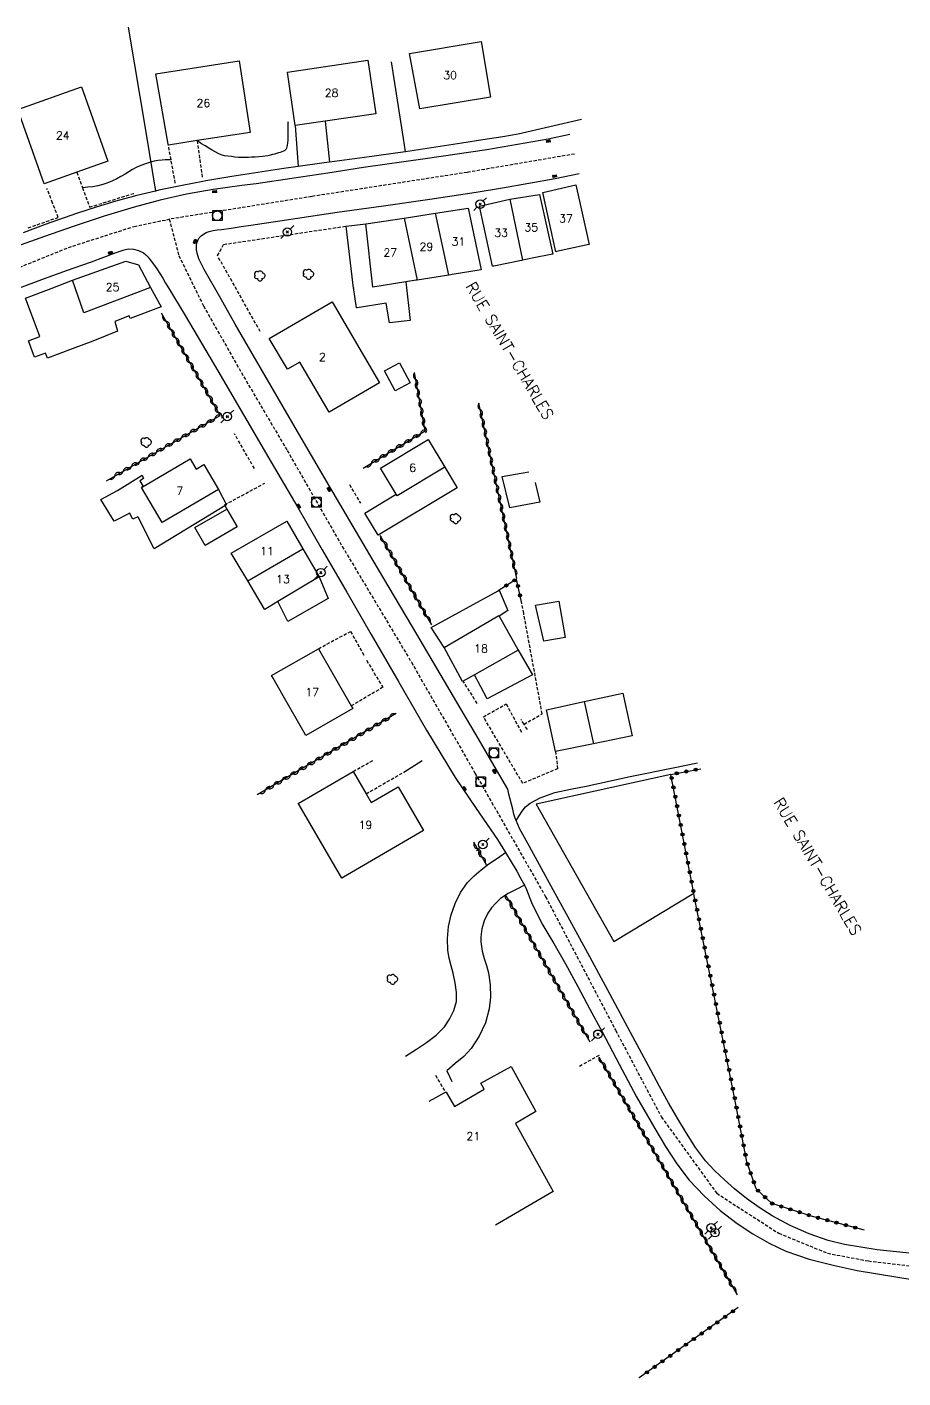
# Model space of a CAD drawing. Header units: millimetres. Extents: x 134000 to 134763, y 129004 to 130000.
# Drawn here: x 134270.7 to 134407.6, y 129359.9 to 129571 of the extents above; entities that cross this region are included whole.
import ezdxf
from ezdxf.enums import TextEntityAlignment as Align

# ---------------------------------------------------------------- set-up
doc = ezdxf.new("R2010")
doc.units = ezdxf.units.MM
doc.linetypes.add('DASHED', pattern=[0.75, 0.5, -0.25])
doc.layers.get('0').update_dxf_attribs({"linetype": 'CONTINUOUS'})
for name, color, linetype in [('W0001', 6, 'DASHED'), ('W0008', 7, 'CONTINUOUS'), ('W0014', 7, 'CONTINUOUS'), ('W0017', 7, 'CONTINUOUS'), ('W0101', 7, 'CONTINUOUS'), ('W0104', 1, 'CONTINUOUS'), ('W0112', 1, 'DASHED'), ('W0211', 2, 'CONTINUOUS'), ('W0300', 7, 'CONTINUOUS'), ('W0310', 3, 'CONTINUOUS'), ('W0323', 7, 'CONTINUOUS'), ('W0330', 7, 'CONTINUOUS'), ('W0401', 7, 'CONTINUOUS'), ('W0420', 7, 'CONTINUOUS'), ('W0473', 7, 'CONTINUOUS'), ('W0989', 7, 'CONTINUOUS'), ('W0991', 7, 'CONTINUOUS'), ('W1102', 7, 'CONTINUOUS')]:
    doc.layers.add(name, color=color, linetype=linetype)
doc.styles.get("Standard").update_dxf_attribs({"font": 'romans.shx', "width": 0.85})

# ---------------------------------------------------------------- blocks, each defined once
blk = doc.blocks.new('T401')
for p, q in [((-0.3, 0.3), (0, 0.3)), ((-0.3, -0.25), (-0.3, 0.3)), ((-0.3, 0.15), (0, 0.15)), ((-0.3, 0), (0, 0)), ((0, 0.3), (0, -0.25)), ((-0.3, -0.15), (0, -0.15)), ((-0.3, -0.25), (-0.3, -0.3)), ((-0.3, -0.3), (0, -0.3)), ((0, -0.3), (0, -0.25))]:
    blk.add_line(p, q)
blk = doc.blocks.new('T473')
for p, q in [((-0.166667, 0.166667), (0.166667, -0.166667)), ((-0.166667, -0.166667), (0.166667, 0.166667)), ((0.500001, 0.500001), (1.000002, 1.000002)), ((-1.000002, -1.000002), (-0.500001, -0.500001))]:
    blk.add_line(p, q)
blk.add_ellipse((0, 0), major_axis=(0.471405, 0.471405), ratio=1, start_param=5.4977871438, end_param=11.780972451)
blk = doc.blocks.new('T300')
for p, q in [((-0.8, 0.51), (-0.86, 0.34)), ((-0.86, 0.34), (-0.86, 0.17)), ((-0.86, 0.17), (-0.74, 0.06)), ((-0.69, 0.63), (-0.8, 0.51)), ((-0.8, -0.06), (-0.74, 0.06)), ((-0.74, 0.06), (-0.69, 0.11)), ((-0.57, 0.69), (-0.69, 0.63)), ((-0.46, 0.69), (-0.57, 0.69)), ((-0.29, 0.63), (-0.46, 0.69)), ((-0.29, 0.63), (-0.17, 0.74)), ((-0.23, 0.57), (-0.29, 0.63)), ((-0.17, 0.74), (-0.06, 0.8)), ((-0.06, 0.8), (0.06, 0.8)), ((0.06, 0.8), (0.23, 0.74)), ((0.23, 0.74), (0.34, 0.63)), ((0.34, 0.63), (0.4, 0.51)), ((0.46, 0.46), (0.34, 0.46)), ((0.4, 0.51), (0.4, 0.46)), ((0.57, 0.4), (0.46, 0.46)), ((0.57, 0.4), (0.69, 0.29)), ((0.69, 0.29), (0.74, 0.17)), ((0.74, 0.06), (0.69, -0.17)), ((0.74, 0.17), (0.74, 0.06)), ((-0.8, -0.17), (-0.8, -0.06)), ((-0.8, -0.23), (-0.8, -0.17)), ((-0.74, -0.34), (-0.8, -0.23)), ((-0.69, -0.4), (-0.74, -0.34)), ((-0.51, -0.46), (-0.69, -0.4)), ((-0.4, -0.46), (-0.51, -0.46)), ((-0.4, -0.46), (-0.34, -0.46)), ((-0.34, -0.46), (-0.34, -0.4)), ((-0.34, -0.51), (-0.34, -0.46)), ((-0.29, -0.63), (-0.34, -0.51)), ((-0.17, -0.74), (-0.29, -0.63)), ((-0.06, -0.8), (-0.17, -0.74)), ((0.06, -0.8), (-0.06, -0.8)), ((0.17, -0.74), (0.06, -0.8)), ((0.23, -0.69), (0.17, -0.74)), ((0.29, -0.46), (0.23, -0.46)), ((0.29, -0.63), (0.23, -0.69)), ((0.46, -0.4), (0.29, -0.46)), ((0.34, -0.51), (0.29, -0.63)), ((0.34, -0.51), (0.34, -0.46)), ((0.57, -0.34), (0.46, -0.4)), ((0.63, -0.29), (0.57, -0.34)), ((0.69, -0.17), (0.63, -0.29))]:
    blk.add_line(p, q)
blk = doc.blocks.new('T420')
for p, q in [((0.75, 0.75), (-0.75, 0.75)), ((-0.75, 0.75), (-0.75, -0.75)), ((0.75, 0.75), (0.75, -0.75)), ((0.75, -0.75), (-0.75, -0.75))]:
    blk.add_line(p, q)
blk.add_ellipse((0, 0), major_axis=(-0.53, 0.53), ratio=1, start_param=3.926991, end_param=10.210176)
blk = doc.blocks.new('t323o')
at = {"color": 0, "linetype": 'Continuous'}
for radius in [0.25, 0.15]:
    blk.add_circle((0, 0), radius, dxfattribs=at)
blk = doc.blocks.new('t310o')
at = {"color": 0, "linetype": 'Continuous'}
for centre, start, end in [((-0.5, 0.38), 216.8699, 323.1304), ((0.5, -0.37), 36.8699, 143.1303)]:
    blk.add_arc(centre, 0.625, start, end, dxfattribs=at)

msp = doc.modelspace()

# ---------------------------------------------------------------- linework, layer by layer
at = {"layer": 'W0001'}
for points in [[(134356.25, 129551.17), (134339.46, 129548.3), (134315.2, 129544.53), (134292.93, 129540.98)], [(134172.33, 129496.59), (134185.49, 129502.07), (134210.22, 129512.02), (134230.24, 129519.46), (134246.8, 129525.51), (134263.98, 129531.22), (134277.17, 129536.56), (134287.43, 129539.86), (134292.93, 129540.98)], [(134292.93, 129540.98), (134294.43, 129535.29), (134298.27, 129527.44), (134304.57, 129516.36), (134311.35, 129504.85), (134319.95, 129489.86), (134330.76, 129471.76), (134340.69, 129454.43), (134351.72, 129435.13), (134362.65, 129414.27), (134369.82, 129400.7), (134378.45, 129388.78), (134388.15, 129382.54), (134395.77, 129379.42), (134402.15, 129378.21), (134436.61, 129374.18), (134481.57, 129370.45), (134488.02, 129370.11)]]:
    msp.add_lwpolyline(points, dxfattribs=at)
at = {"layer": 'W0008'}
for points in [[(134349.21, 129442.99), (134348.44, 129444.39), (134347.66, 129445.8), (134347.13, 129447.02), (134347.02, 129447.26), (134346.78, 129448.02), (134346.58, 129448.8), (134346.39, 129449.58), (134346.19, 129450.37), (134346, 129451.16), (134345.81, 129451.95)], [(134423.15, 129377.9), (134403.54, 129379.93), (134400.97, 129380.37), (134398.39, 129380.8), (134395.87, 129381.41), (134392.87, 129382.45), (134389.94, 129383.75), (134387.14, 129385.26), (134385.1, 129386.56), (134383.12, 129387.98), (134381.23, 129389.49), (134379.65, 129390.88), (134378.13, 129392.33), (134376.71, 129393.87), (134375.13, 129395.95), (134373.71, 129398.16), (134372.36, 129400.4), (134370.9, 129402.91), (134369.52, 129405.47), (134368.14, 129408.02), (134364.97, 129413.93), (134361.79, 129419.83), (134358.61, 129425.72), (134355.49, 129431.48), (134352.35, 129437.23), (134349.21, 129442.99)], [(134360.56, 129414.03), (134363.23, 129408.95), (134365.91, 129403.86), (134368.78, 129398.9), (134370.47, 129396.12), (134372.22, 129393.39), (134374.17, 129390.83), (134376.48, 129388.38), (134379, 129386.11), (134381.67, 129384.06), (134384.1, 129382.45), (134386.64, 129380.99), (134389.26, 129379.74), (134392.88, 129378.47), (134396.64, 129377.54), (134400.42, 129376.71), (134412.45, 129374.72), (134424.65, 129373.67), (134436.86, 129372.67), (134445.78, 129371.8), (134457.1, 129370.7), (134477.36, 129368.88), (134487.9, 129367.73)]]:
    msp.add_lwpolyline(points, dxfattribs=at)
at = {"layer": 'W0014'}
for points in [[(134357.34, 129556.58), (134347.46, 129554.27), (134345.05, 129553.88), (134341.92, 129553.37), (134338.61, 129552.84), (134329.86, 129551.5), (134329.76, 129551.49), (134323.44, 129550.61), (134317.96, 129549.89), (134317.13, 129549.77), (134313.05, 129549.2), (134310.82, 129548.89), (134306.75, 129548.29), (134302.68, 129547.67), (134298.62, 129546.97), (134298.2, 129546.89), (134294.96, 129546.27), (134291.31, 129545.51), (134290.77, 129545.38), (134287.68, 129544.63), (134287.51, 129544.59), (134284.59, 129543.78), (134281.52, 129542.85), (134278.46, 129541.87), (134273.52, 129540.15), (134270.1, 129538.87)], [(134355.52, 129554.24), (134352.11, 129553.5), (134342.53, 129551.83), (134332.9, 129550.44), (134323.27, 129549.06), (134317.69, 129548.19), (134312.1, 129547.33), (134306.51, 129546.52), (134304.28, 129546.24), (134302.04, 129545.96), (134299.81, 129545.65), (134295.65, 129544.88), (134291.52, 129543.95), (134287.43, 129542.89), (134282.74, 129541.48), (134278.09, 129539.9), (134273.46, 129538.29), (134266.27, 129535.72)], [(134305.68, 129540.04), (134310.18, 129540.72), (134314.68, 129541.4), (134319.18, 129542.07), (134326.41, 129543.1), (134333.64, 129544.12), (134340.85, 129545.21), (134344.99, 129545.88), (134349.12, 129546.59), (134353.24, 129547.34), (134356.98, 129548.11)], [(134345.81, 129451.95), (134343.34, 129456.18), (134340.87, 129460.42), (134338.4, 129464.65), (134331.62, 129476.16), (134324.81, 129487.65), (134318.03, 129499.16), (134313.89, 129506.21), (134309.77, 129513.27), (134305.68, 129520.35), (134303.24, 129524.61), (134300.82, 129528.88), (134298.39, 129533.15), (134297.97, 129533.97), (134297.55, 129534.8), (134297.28, 129535.66), (134297.2, 129536.21), (134297.17, 129536.77), (134297.25, 129537.29), (134297.4, 129537.68), (134297.62, 129538.05), (134297.89, 129538.37), (134298.27, 129538.66), (134298.72, 129538.89), (134299.18, 129539.07), (134299.8, 129539.22), (134300.44, 129539.3), (134301.09, 129539.38), (134302.62, 129539.61), (134304.15, 129539.83), (134305.68, 129540.04)], [(134266.02, 129528.97), (134273.01, 129531.54), (134276.89, 129532.95), (134280.77, 129534.35), (134284.64, 129535.76), (134285.26, 129535.98), (134285.87, 129536.21), (134286.49, 129536.34), (134287.32, 129536.31), (134288.15, 129536.11), (134288.89, 129535.75), (134289.28, 129535.43), (134289.63, 129535.04), (134289.96, 129534.65), (134290.49, 129533.95), (134290.97, 129533.22), (134291.44, 129532.49), (134291.91, 129531.75), (134292.36, 129531.01), (134292.82, 129530.27)], [(134292.82, 129530.27), (134295.39, 129525.94), (134297.95, 129521.61), (134300.51, 129517.28), (134304.69, 129510.17), (134308.85, 129503.04), (134313.01, 129495.92), (134316.84, 129489.32), (134320.66, 129482.71), (134324.49, 129476.12), (134328.8, 129468.63), (134333.11, 129461.16), (134337.58, 129453.77), (134340.85, 129448.91), (134344.19, 129444.09), (134345.46, 129442.01), (134347.24, 129439.1), (134347.76, 129438.15), (134348.27, 129437.2), (134348.41, 129436.92), (134348.74, 129436.23), (134349.01, 129435.57), (134349.27, 129434.89), (134349.53, 129434.22), (134351.14, 129430.96), (134352.99, 129427.81), (134354.84, 129424.66), (134356.75, 129421.12), (134358.65, 129417.57), (134360.56, 129414.03)]]:
    msp.add_lwpolyline(points, dxfattribs=at)
at = {"layer": 'W0017'}
for points in [[(134317.28, 129556.31), (134317.96, 129549.89)], [(134312.62, 129555.63), (134313.05, 129549.2)], [(134329.57, 129454.6), (134332.45, 129456.43)], [(134347.13, 129447.02), (134347.59, 129447.77), (134348.05, 129448.51), (134348.59, 129449.17), (134349.29, 129449.72), (134350.07, 129450.18), (134350.87, 129450.6), (134353.16, 129451.43), (134355.59, 129451.91), (134358.04, 129452.38), (134364.95, 129453.92), (134371.9, 129455.33), (134375.44, 129456.03)], [(134329.82, 129410.2), (134331.54, 129411.3), (134333.11, 129412.36), (134334.64, 129413.48), (134335.92, 129414.8), (134336.72, 129416.01), (134337.38, 129417.35), (134337.78, 129418.73), (134337.81, 129420.18), (134337.57, 129421.68), (134337.27, 129423.17), (134336.99, 129424.35), (134336.67, 129425.52), (134336.45, 129426.7), (134336.38, 129428.57), (134336.55, 129430.47), (134336.95, 129432.29), (134337.59, 129434.07), (134338.45, 129435.77), (134339.53, 129437.32), (134340.54, 129438.39), (134341.68, 129439.35), (134342.87, 129440.26), (134343.72, 129440.86), (134344.59, 129441.43), (134345.46, 129442.01)], [(134348.41, 129436.92), (134347.13, 129436.27), (134345.85, 129435.62), (134344.7, 129434.83), (134343.95, 129434.13), (134343.27, 129433.37), (134342.7, 129432.54), (134342.14, 129431.38), (134341.77, 129430.12), (134341.6, 129428.84), (134341.61, 129428.1), (134341.69, 129427.36), (134341.81, 129426.63), (134342.11, 129425.49), (134342.49, 129424.37), (134342.8, 129423.23), (134343.05, 129421.35), (134343.11, 129419.44), (134342.92, 129417.59), (134342.31, 129415.42), (134341.34, 129413.33), (134340.1, 129411.43), (134338.94, 129410.18), (134337.62, 129409.04), (134336.3, 129407.9)], [(134336.3, 129407.9), (134337.08, 129406.27)]]:
    msp.add_lwpolyline(points, dxfattribs=at)
at = {"layer": 'W0101'}
for points in [[(134332.08, 129558.21), (134330.45, 129566.89), (134341.65, 129568.76), (134343.1, 129560.05)], [(134303.86, 129565.71), (134305.59, 129554.55), (134297.28, 129553.26), (134292.79, 129552.57), (134292.77, 129552.69), (134290.84, 129563.69)], [(134312.62, 129555.63), (134311.39, 129563.98), (134323.96, 129565.83), (134325.19, 129557.47), (134317.28, 129556.31)], [(134279.23, 129561.65), (134283.35, 129550.03), (134278.5, 129548.32), (134273.37, 129546.5), (134269.25, 129558.11)], [(134325.92, 129502.07), (134333.36, 129506.56), (134335.98, 129502.23), (134328.54, 129497.74), (134328.37, 129498.01)], [(134288.58, 129499.06), (134296.18, 129503.53), (134297.11, 129501.95), (134298.34, 129502.68), (134300.64, 129498.76), (134291.82, 129493.57)], [(134316.24, 129473.88), (134321.36, 129464.93), (134321.59, 129464.52), (134314.27, 129460.34), (134314.02, 129460.78), (134310.75, 129466.49), (134309.16, 129469.27), (134308.92, 129469.69)], [(134321.66, 129454.69), (134323.69, 129451.2), (134324.47, 129449.85), (134328.68, 129452.3), (134332.67, 129445.45), (134320.16, 129438.16), (134319.89, 129438.01), (134313.2, 129449.5), (134313.08, 129449.69)]]:
    msp.add_lwpolyline(points, close=True, dxfattribs=at)
for points in [[(134356.47, 129546.34), (134358.52, 129537.03), (134358.03, 129536.93), (134353.45, 129535.92), (134353.33, 129535.89), (134351.29, 129545.17)], [(134351.29, 129545.17), (134356.47, 129546.34)], [(134341.38, 129543), (134346.14, 129544.1)], [(134346.14, 129544.1), (134350.77, 129544.85)], [(134350.77, 129544.85), (134352.84, 129535.52), (134350.65, 129535.08), (134348.13, 129534.58)], [(134329.61, 129541.16), (134334.54, 129541.93)], [(134334.54, 129541.93), (134339.62, 129542.72), (134339.61, 129542.72)], [(134339.61, 129542.72), (134341.65, 129533.07), (134337.13, 129532.35), (134336.59, 129532.26)], [(134348.13, 129534.58), (134347.94, 129534.54), (134343.63, 129533.67), (134343.45, 129533.63), (134341.38, 129543)], [(134323.66, 129540.27), (134329.61, 129541.16)], [(134331.64, 129531.44), (134331.48, 129531.45), (134329.87, 129531.19), (134324.74, 129530.37), (134323.66, 129540.27)], [(134277.83, 129531.44), (134286.17, 129534.42), (134288.13, 129533.85), (134290.01, 129530.29)], [(134290.01, 129530.29), (134279.59, 129526.33), (134277.83, 129531.44)], [(134336.59, 129532.26), (134331.64, 129531.44)], [(134308.56, 129522.35), (134318.37, 129528.07), (134325.75, 129515.41), (134317.89, 129510.83), (134313.33, 129518.66), (134311.41, 129517.54)], [(134311.41, 129517.54), (134308.56, 129522.35)], [(134305.18, 129484.47), (134303.38, 129487.48), (134302.58, 129488.82), (134311.3, 129493.82)], [(134311.3, 129493.82), (134313.8, 129489.47)], [(134313.8, 129489.47), (134316.33, 129485.08)], [(134316.33, 129485.08), (134309.91, 129481.25), (134307.84, 129480.01), (134307.81, 129480.07), (134305.18, 129484.47)], [(134335.9, 129474.06), (134344.41, 129479.05), (134344.47, 129478.95), (134347.39, 129473.73), (134347.44, 129473.63), (134340.62, 129469.81), (134338.74, 129468.76)], [(134338.74, 129468.76), (134335.9, 129474.06)], [(134342.11, 129405.03), (134341.58, 129405.98), (134346.32, 129408.59), (134350.21, 129401.54), (134347.03, 129399.68), (134352.9, 129389.04), (134343.92, 129383.79)], [(134333.53, 129403.16), (134336.08, 129404.56), (134336.17, 129404.61), (134337.5, 129402.34), (134342.11, 129405.03)]]:
    msp.add_lwpolyline(points, dxfattribs=at)
at = {"layer": 'W0104'}
for points in [[(134329.87, 129531.19), (134330.57, 129525.14), (134327.32, 129524.77), (134326.83, 129527.85), (134322.27, 129527.13), (134322.19, 129527.12), (134321.69, 129530.32), (134321.71, 129530.19), (134320.59, 129539.91), (134323.66, 129540.27)], [(134290.01, 129530.29), (134291.68, 129527.27), (134286.84, 129525.45), (134286.68, 129525.87), (134284.44, 129525.02), (134284.87, 129523.48), (134280.97, 129521.94), (134280.97, 129521.94), (134277.78, 129520.74), (134273.9, 129519.28), (134273.6, 129520.06), (134271.88, 129519.41), (134270.92, 129521.97), (134272.72, 129522.65), (134270.45, 129528.66), (134274.48, 129530.18), (134277.83, 129531.44)], [(134335.98, 129502.23), (134337.9, 129499.03), (134325.55, 129491.62), (134323.48, 129495.07), (134328.37, 129498.01)], [(134344.94, 129500.76), (134349.09, 129501.52)], [(134300.64, 129498.76), (134301.86, 129496.38), (134290.57, 129489.46), (134288.05, 129494.41), (134288.01, 129494.49), (134287.25, 129494.1), (134286.73, 129495.13), (134286.77, 129495.04), (134284.32, 129493.79), (134282.22, 129497.21), (134284.87, 129498.57), (134284.85, 129498.61), (134288.69, 129500.97), (134288.93, 129500.49), (134288.33, 129500.12), (134288.87, 129499.23), (134288.58, 129499.06)], [(134350.07, 129499.83), (134350.83, 129496.77), (134346.14, 129495.91), (134344.94, 129500.76)], [(134316.33, 129485.08), (134317.76, 129481.73), (134311.45, 129478.13), (134309.91, 129481.25)], [(134335.9, 129474.06), (134333.85, 129477.2), (134344.33, 129482.94), (134344.45, 129483.01), (134345.83, 129479.84), (134344.47, 129478.95)], [(134347.39, 129473.73), (134349.66, 129469.78), (134342.6, 129466.05), (134340.62, 129469.81)], [(134357.77, 129465.61), (134359.18, 129459.02)]]:
    msp.add_lwpolyline(points, dxfattribs=at)
for points in [[(134326.53, 129517.31), (134328.88, 129518.56), (134330.55, 129515.44), (134328.2, 129514.18)], [(134303.53, 129492.9), (134298.54, 129490.01), (134296.93, 129492.79), (134301.92, 129495.68)], [(134351.42, 129475.04), (134350.15, 129480.68), (134353.8, 129481.3), (134354.77, 129475.62)], [(134353.28, 129457.84), (134351.87, 129464.33), (134357.77, 129465.61), (134363.78, 129466.92), (134365.24, 129460.24), (134359.18, 129459.02)]]:
    msp.add_lwpolyline(points, close=True, dxfattribs=at)
at = {"layer": 'W0112'}
for points in [[(134293.87, 129546.63), (134293.21, 129550.28), (134292.77, 129552.69)], [(134297.28, 129553.26), (134298.09, 129547.46)], [(134278.5, 129548.32), (134279.38, 129545.9), (134280.48, 129542.87), (134287.39, 129545.02)], [(134270.89, 129539.64), (134275.6, 129541.27), (134274.7, 129543.5), (134273.83, 129545.8)], [(134307.15, 129523.43), (134300.47, 129535.29), (134301.43, 129537.04), (134320.59, 129539.91)], [(134306.23, 129502.04), (134303.13, 129507.43)], [(134301.92, 129495.68), (134301.58, 129496.36), (134307.84, 129499.73)], [(134321.08, 129499.51), (134322.8, 129496.6)], [(134348.35, 129462.09), (134351.19, 129463.7), (134348.3, 129479.42), (134347.99, 129480.96)], [(134316.24, 129473.88), (134321.25, 129476.58), (134323.37, 129472.81)], [(134323.75, 129472.07), (134326.29, 129467.85), (134321.36, 129464.93)], [(134341.02, 129465.32), (134338.87, 129468.79)], [(134353.28, 129457.84), (134353.6, 129455.13), (134348.15, 129452.83), (134342.01, 129463.23), (134345.56, 129465.24), (134347.98, 129460.77)], [(134348.87, 129461.27), (134348.35, 129462.09), (134347.87, 129462.84)], [(134321.66, 129454.69), (134324.76, 129456.42)], [(134323.69, 129451.2), (134329.57, 129454.6)], [(134360.07, 129410.34), (134356.84, 129408.52)], [(134334.53, 129407.22), (134336.08, 129404.56)]]:
    msp.add_lwpolyline(points, dxfattribs=at)
at = {"layer": 'W0211'}
for points in [[(134311.5, 129556.2), (134311.48, 129556.05), (134311.47, 129555.9), (134311.45, 129555.75), (134311.45, 129555.4), (134311.46, 129555.05), (134311.47, 129554.7), (134311.48, 129554.37), (134311.48, 129554.05), (134311.48, 129553.73), (134311.46, 129553.32), (134311.42, 129552.91), (134311.35, 129552.51), (134311.3, 129552.29), (134311.25, 129552.08), (134311.15, 129551.89), (134310.98, 129551.74), (134310.76, 129551.63), (134310.54, 129551.53), (134310.26, 129551.43), (134309.98, 129551.34), (134309.69, 129551.26), (134309.38, 129551.17), (134309.07, 129551.09), (134308.75, 129551.01), (134308.34, 129550.91), (134307.92, 129550.83), (134307.51, 129550.76), (134306.94, 129550.71), (134306.36, 129550.68), (134305.79, 129550.67), (134305.29, 129550.65), (134304.79, 129550.63), (134304.28, 129550.63), (134303.74, 129550.65), (134303.2, 129550.7), (134302.66, 129550.76), (134302.1, 129550.82), (134301.55, 129550.9), (134301.02, 129551.04), (134300.55, 129551.24), (134300.1, 129551.5), (134299.65, 129551.77), (134299.09, 129552.1), (134298.54, 129552.43), (134297.99, 129552.78), (134297.75, 129552.94), (134297.51, 129553.1), (134297.28, 129553.26)], [(134293.21, 129550.28), (134292.75, 129550.27), (134292.29, 129550.25), (134291.83, 129550.22), (134291.21, 129550.14), (134290.59, 129550.03), (134289.98, 129549.89), (134289.23, 129549.65), (134288.5, 129549.37), (134287.78, 129549.04), (134287.19, 129548.73), (134286.6, 129548.38), (134286.02, 129548.04), (134285.37, 129547.67), (134284.72, 129547.31), (134284.05, 129546.98), (134283.31, 129546.67), (134282.56, 129546.4), (134281.79, 129546.18), (134280.99, 129546.05), (134280.19, 129545.98), (134279.38, 129545.9)]]:
    msp.add_lwpolyline(points, dxfattribs=at)
at = {"layer": 'W0310'}
for points in [[(134283.12, 129500.13), (134300.9, 129510.31), (134291.73, 129526.29)], [(134323.22, 129502.07), (134332.93, 129507.92), (134331.23, 129517.01)], [(134347.21, 129484.84), (134341.3, 129512.26)], [(134333.94, 129477.59), (134325.9, 129491.57)], [(134328.38, 129463.76), (134306.66, 129451.03)], [(134342.54, 129439.99), (134340.49, 129443.63)], [(134345.5, 129435.32), (134358.63, 129412.43)], [(134381.7, 129372.9), (134367.49, 129397.37), (134360.15, 129409.95)]]:
    msp.add_lwpolyline(points, dxfattribs=at)
at = {"layer": 'W0323'}
for points in [[(134347.99, 129480.96), (134347.18, 129484.76), (134344.33, 129482.94)], [(134401.53, 129383.04), (134393.44, 129385.18), (134387.07, 129387.19), (134384.62, 129389.47), (134383.15, 129393.68), (134381.25, 129403.77), (134374.95, 129435.28), (134374.87, 129435.7), (134371.3, 129454.23), (134375.96, 129455.13)], [(134381.83, 129370.94), (134366.32, 129359.93), (134366.31, 129359.93)]]:
    msp.add_lwpolyline(points, dxfattribs=at)
at = {"layer": 'W0330'}
for points in [[(134286.52, 129571.01), (134289.25, 129554.58), (134290.77, 129545.38)], [(134329.86, 129551.5), (134329.52, 129553.59), (134327.66, 129565.55)], [(134371.3, 129454.23), (134350.24, 129449.58), (134362.39, 129428.13), (134374.87, 129435.7)]]:
    msp.add_lwpolyline(points, dxfattribs=at)
at = {"layer": 'W1102'}
for points in [[(134346.14, 129544.1), (134348.13, 129534.58)], [(134336.59, 129532.26), (134334.54, 129541.93)], [(134329.61, 129541.16), (134331.64, 129531.44)], [(134305.18, 129484.47), (134313.8, 129489.47)]]:
    msp.add_lwpolyline(points, dxfattribs=at)

# ---------------------------------------------------------------- block references
at = {"layer": 'W0300', "rotation": 359.9999899820874}
for p in [(134314.72, 129532.37), (134307.11, 129532.11), (134289.37, 129506.1), (134337.69, 129494.18), (134327.84, 129422.2)]:
    msp.add_blockref('T300', p, dxfattribs=at)
at = {"layer": 'W0310'}
for p, rotation in [((134292.43, 129525.06), 119.8656085629293), ((134293.18, 129523.76), 119.8656085629293), ((134293.93, 129522.46), 119.8656085629293), ((134294.67, 129521.16), 119.8656085629293), ((134295.42, 129519.86), 119.8656085629293), ((134296.17, 129518.56), 119.8656085629293), ((134296.91, 129517.26), 119.8656085629293), ((134297.66, 129515.96), 119.8656085629293), ((134331.43, 129515.95), 100.5865445882319), ((134298.41, 129514.66), 119.8656085629293), ((134299.15, 129513.36), 119.8656085629293), ((134331.7, 129514.47), 100.5865445882319), ((134299.9, 129512.06), 119.8656085629293), ((134331.98, 129513), 100.5865445882319), ((134332.25, 129511.53), 100.5865445882319), ((134341.52, 129511.24), 102.1599487243217), ((134300.05, 129509.82), 29.78234515741689), ((134300.65, 129510.75), 119.8656085629293), ((134332.53, 129510.05), 100.5865445882319), ((134341.84, 129509.77), 102.1599487243217), ((134296.14, 129507.58), 29.78234515741689), ((134297.44, 129508.33), 29.78234515741689), ((134298.75, 129509.07), 29.78234515741689), ((134332.21, 129507.49), 31.10940582127171), ((134332.8, 129508.58), 100.5865445882319), ((134342.16, 129508.3), 102.1599487243217), ((134342.47, 129506.84), 102.1599487243217), ((134292.24, 129505.35), 29.78234515741689), ((134293.54, 129506.09), 29.78234515741689), ((134294.84, 129506.84), 29.78234515741689), ((134328.36, 129505.17), 31.10940582127171), ((134329.64, 129505.94), 31.10940582127171), ((134330.93, 129506.72), 31.10940582127171), ((134342.79, 129505.37), 102.1599487243217), ((134288.33, 129503.11), 29.78234515741689), ((134289.63, 129503.86), 29.78234515741689), ((134290.93, 129504.6), 29.78234515741689), ((134324.51, 129502.84), 31.10940582127171), ((134325.79, 129503.62), 31.10940582127171), ((134327.07, 129504.39), 31.10940582127171), ((134343.1, 129503.9), 102.1599487243217), ((134284.42, 129500.88), 29.78234515741689), ((134285.73, 129501.62), 29.78234515741689), ((134287.03, 129502.37), 29.78234515741689), ((134343.42, 129502.44), 102.1599487243217), ((134343.74, 129500.97), 102.1599487243217), ((134344.05, 129499.51), 102.1599487243217), ((134344.37, 129498.04), 102.1599487243217), ((134344.68, 129496.57), 102.1599487243217), ((134345, 129495.11), 102.1599487243217), ((134345.32, 129493.64), 102.1599487243217), ((134345.63, 129492.17), 102.1599487243217), ((134326.46, 129490.6), 119.9140677612966), ((134345.95, 129490.71), 102.1599487243217), ((134327.21, 129489.3), 119.9140677612966), ((134327.96, 129488), 119.9140677612966), ((134346.26, 129489.24), 102.1599487243217), ((134346.58, 129487.77), 102.1599487243217), ((134328.7, 129486.7), 119.9140677612966), ((134346.9, 129486.31), 102.1599487243217), ((134329.45, 129485.39), 119.9140677612966), ((134330.2, 129484.09), 119.9140677612966), ((134330.95, 129482.79), 119.9140677612966), ((134331.7, 129481.49), 119.9140677612966), ((134332.44, 129480.19), 119.9140677612966), ((134333.19, 129478.89), 119.9140677612966), ((134327.37, 129463.17), 210.3853105341938), ((134323.48, 129460.89), 210.3853105341938), ((134324.78, 129461.65), 210.3853105341938), ((134326.07, 129462.41), 210.3853105341938), ((134319.6, 129458.61), 210.3853105341938), ((134320.9, 129459.37), 210.3853105341938), ((134322.19, 129460.13), 210.3853105341938), ((134315.72, 129456.34), 210.3853105341938), ((134317.01, 129457.1), 210.3853105341938), ((134318.31, 129457.86), 210.3853105341938), ((134313.13, 129454.82), 210.3853105341938), ((134314.43, 129455.58), 210.3853105341938), ((134309.25, 129452.54), 210.3853105341938), ((134310.55, 129453.3), 210.3853105341938), ((134311.84, 129454.06), 210.3853105341938), ((134307.96, 129451.79), 210.3853105341938), ((134341.07, 129442.6), 119.3771910456085), ((134341.8, 129441.3), 119.3771910456085), ((134345.94, 129434.54), 299.848834005354), ((134346.69, 129433.24), 299.848834005354), ((134347.43, 129431.94), 299.848834005354), ((134348.18, 129430.64), 299.848834005354), ((134348.93, 129429.34), 299.848834005354), ((134349.67, 129428.04), 299.848834005354), ((134350.42, 129426.74), 299.848834005354), ((134351.17, 129425.44), 299.848834005354), ((134351.91, 129424.14), 299.848834005354), ((134352.66, 129422.84), 299.848834005354), ((134353.41, 129421.53), 299.848834005354), ((134354.15, 129420.23), 299.848834005354), ((134354.9, 129418.93), 299.848834005354), ((134355.65, 129417.63), 299.848834005354), ((134356.39, 129416.33), 299.848834005354), ((134357.14, 129415.03), 299.848834005354), ((134357.89, 129413.73), 299.848834005354), ((134360.58, 129409.21), 120.2581359572705), ((134361.34, 129407.91), 120.2581359572705), ((134362.09, 129406.62), 120.2581359572705), ((134362.85, 129405.32), 120.2581359572705), ((134363.6, 129404.02), 120.2581359572705), ((134364.36, 129402.73), 120.2581359572705), ((134365.12, 129401.43), 120.2581359572705), ((134365.87, 129400.14), 120.2581359572705), ((134366.63, 129398.84), 120.2581359572705), ((134367.38, 129397.55), 120.2581359572705), ((134368.14, 129396.25), 120.1427413282253), ((134368.89, 129394.95), 120.1427413282253), ((134369.64, 129393.65), 120.1427413282253), ((134370.4, 129392.36), 120.1427413282253), ((134371.15, 129391.06), 120.1427413282253), ((134371.9, 129389.76), 120.1427413282253), ((134372.66, 129388.47), 120.1427413282253), ((134373.41, 129387.17), 120.1427413282253), ((134374.16, 129385.87), 120.1427413282253), ((134374.92, 129384.57), 120.1427413282253), ((134375.67, 129383.28), 120.1427413282253), ((134376.42, 129381.98), 120.1427413282253), ((134377.18, 129380.68), 120.1427413282253), ((134377.93, 129379.39), 120.1427413282253), ((134378.68, 129378.09), 120.1427413282253), ((134379.44, 129376.79), 120.1427413282253), ((134380.19, 129375.49), 120.1427413282253), ((134380.94, 129374.2), 120.1427413282253)]:
    msp.add_blockref('t310o', p, dxfattribs=dict(at, rotation=rotation))
at = {"layer": 'W0323'}
for p, rotation in [((134346.86, 129484.55), 212.4919789315452), ((134345.59, 129483.75), 212.4919789315452), ((134347.41, 129483.67), 102.0752169459769), ((134347.73, 129482.2), 102.0752169459769), ((134373.7, 129454.69), 10.88681658463124), ((134375.17, 129454.98), 10.88681658463124), ((134371.41, 129453.68), 100.9038733716727), ((134372.23, 129454.41), 10.88681658463124), ((134371.69, 129452.21), 100.9038733716727), ((134371.98, 129450.74), 100.9038733716727), ((134372.26, 129449.27), 100.9038733716727), ((134372.54, 129447.79), 100.9038733716727), ((134372.83, 129446.32), 100.9038733716727), ((134373.11, 129444.85), 100.9038733716727), ((134373.4, 129443.37), 100.9038733716727), ((134373.68, 129441.9), 100.9038733716727), ((134373.96, 129440.43), 100.9038733716727), ((134374.25, 129438.95), 100.9038733716727), ((134374.53, 129437.48), 100.9038733716727), ((134374.81, 129436.01), 100.9038733716727), ((134375.1, 129434.54), 101.3036366958047), ((134375.4, 129433.07), 101.3036366958047), ((134375.69, 129431.6), 101.3036366958047), ((134375.98, 129430.12), 101.3036366958047), ((134376.28, 129428.65), 101.3036366958047), ((134376.57, 129427.18), 101.3036366958047), ((134376.87, 129425.71), 101.3036366958047), ((134377.16, 129424.24), 101.3036366958047), ((134377.45, 129422.77), 101.3036366958047), ((134377.75, 129421.3), 101.3036366958047), ((134378.04, 129419.83), 101.3036366958047), ((134378.34, 129418.36), 101.3036366958047), ((134378.63, 129416.89), 101.3036366958047), ((134378.93, 129415.42), 101.3036366958047), ((134379.22, 129413.94), 101.3036366958047), ((134379.51, 129412.47), 101.3036366958047), ((134379.81, 129411), 101.3036366958047), ((134380.1, 129409.53), 101.3036366958047), ((134380.4, 129408.06), 101.3036366958047), ((134380.69, 129406.59), 101.3036366958047), ((134380.98, 129405.12), 101.3036366958047), ((134381.28, 129403.65), 100.6422817733905), ((134381.55, 129402.17), 100.6422817733905), ((134381.83, 129400.7), 100.6422817733905), ((134382.11, 129399.23), 100.6422817733905), ((134382.38, 129397.75), 100.6422817733905), ((134382.66, 129396.28), 100.6422817733905), ((134382.94, 129394.8), 100.6422817733905), ((134383.27, 129393.34), 109.2543313242793), ((134383.76, 129391.93), 109.2543313242793), ((134384.26, 129390.51), 109.2543313242793), ((134384.91, 129389.2), 137.0627275477703), ((134386.01, 129388.18), 137.0627275477703), ((134387.12, 129387.18), 162.462384845893), ((134388.55, 129386.72), 162.462384845893), ((134389.98, 129386.27), 162.462384845893), ((134391.41, 129385.82), 162.462384845893), ((134392.84, 129385.37), 162.462384845893), ((134394.28, 129384.96), 165.1818877575393), ((134395.73, 129384.57), 165.1818877575393), ((134397.18, 129384.19), 165.1818877575393), ((134398.63, 129383.8), 165.1818877575393), ((134400.08, 129383.42), 165.1818877575393), ((134380.99, 129370.35), 215.3731559056403), ((134378.54, 129368.61), 215.3731559056403), ((134379.77, 129369.48), 215.3731559056403), ((134374.87, 129366.01), 215.3731559056403), ((134376.1, 129366.87), 215.3731559056403), ((134377.32, 129367.74), 215.3731559056403), ((134372.43, 129364.27), 215.3731559056403), ((134373.65, 129365.14), 215.3731559056403), ((134369.98, 129362.53), 215.3731559056403), ((134371.21, 129363.4), 215.3731559056403), ((134367.54, 129360.8), 215.3731559056403), ((134368.76, 129361.66), 215.3731559056403)]:
    msp.add_blockref('t323o', p, dxfattribs=dict(at, rotation=rotation))
at = {"layer": 'W0401'}
for p, rotation in [((134352.15, 129553.33), 101.6453625685997), ((134353.13, 129547.57), 280.4247581313614), ((134300.01, 129545.44), 98.14087446773614), ((134297.08, 129537.47), 338.1730581675246), ((134283.79, 129535.62), 289.8585061299563), ((134317.99, 129498.86), 30.52017119391239), ((134313.04, 129496.04), 210.2394281072245), ((134343.85, 129454.8), 30.2362538904933), ((134338.89, 129451.91), 213.9014886722402)]:
    msp.add_blockref('T401', p, dxfattribs=dict(at, rotation=rotation))
at = {"layer": 'W0420', "rotation": 359.9999899820874}
for p in [(134300.42, 129541.55), (134315.9, 129496.75), (134341.58, 129453.07)]:
    msp.add_blockref('T420', p, dxfattribs=at)
at = {"layer": 'W0420'}
msp.add_blockref('T420', (134343.64, 129457.57), dxfattribs=at)
at = {"layer": 'W0473'}
msp.add_blockref('T473', (134341.49, 129543.35), dxfattribs=at)
at = {"layer": 'W0473', "rotation": 359.9999899820874}
for p in [(134311.38, 129538.98), (134302, 129510.17), (134316.62, 129485.76), (134341.91, 129443.27), (134359.9, 129413.63), (134377.58, 129383.39), (134378.19, 129382.63)]:
    msp.add_blockref('T473', p, dxfattribs=at)

# ---------------------------------------------------------------- texts
at = {"layer": 'W0989'}
for p in [(134339.16, 129530.5), (134387.25, 129449.92)]:
    msp.add_text('RUE SAINT-CHARLES', height=1.75, rotation=300.6063, dxfattribs=at).set_placement(p)
at = {"layer": 'W0991'}
for s, p in [('30', (134336.81, 129563.49)), ('28', (134318.29, 129560.73)), ('26', (134298.26, 129559.14)), ('24', (134276.3, 129554.07)), ('37', (134354.9, 129541.11)), ('33', (134344.77, 129538.87)), ('35', (134349.48, 129539.71)), ('29', (134333.1, 129536.69)), ('31', (134338.1, 129537.49)), ('27', (134327.45, 129535.77)), ('25', (134284.08, 129530.38)), ('2', (134316.85, 129519.45)), ('6', (134330.95, 129502.15)), ('7', (134294.58, 129498.55)), ('11', (134308.19, 129489.14)), ('13', (134310.71, 129484.74)), ('18', (134341.63, 129473.91)), ('17', (134315.26, 129467.11)), ('19', (134323.58, 129446.35)), ('21', (134340.43, 129397.7))]:
    msp.add_text(s, height=1.25, dxfattribs=at).set_placement(p, align=Align.MIDDLE_CENTER)

doc.saveas('drawing.dxf')
